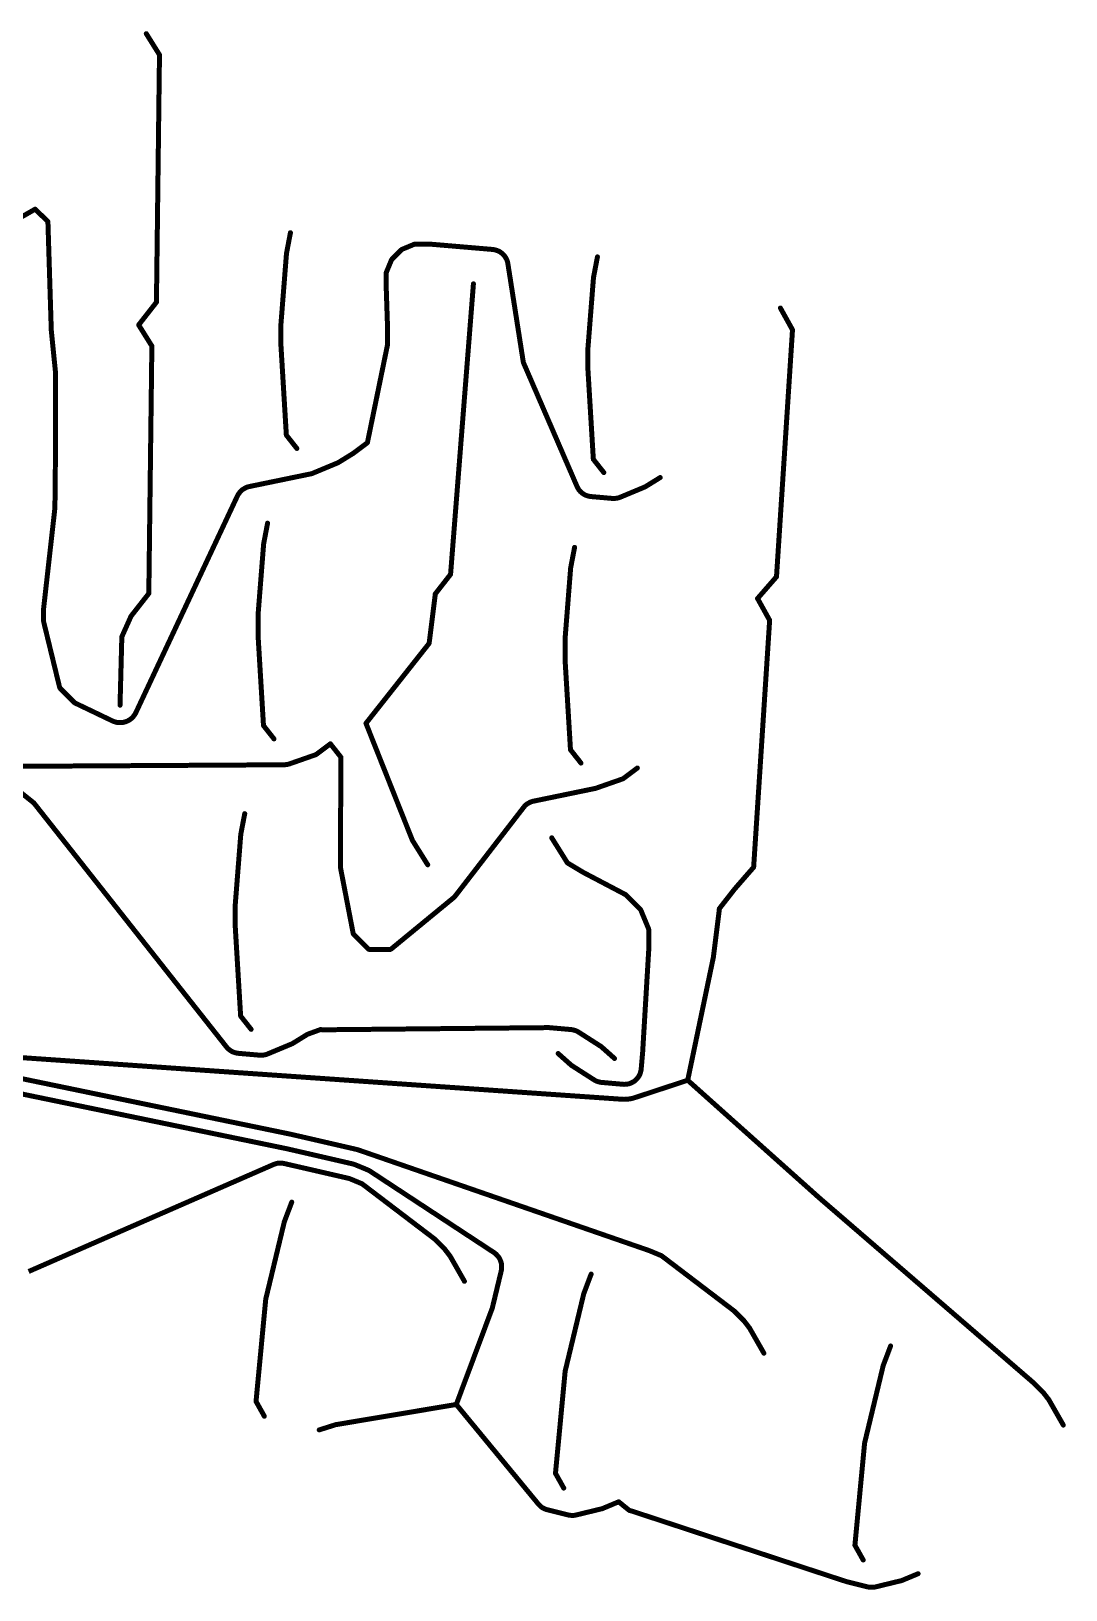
# Model space of a CAD drawing. Extents: x -167 to 103, y -39 to 57.
# Drawn here: x -103.9 to -41.7, y -39 to 54.6 of the extents above; entities that cross this region are included whole.
import ezdxf

# ---------------------------------------------------------------- set-up
doc = ezdxf.new("R2010")
doc.units = 0
doc.layers.get('0').update_dxf_attribs({"linetype": 'CONTINUOUS', "lineweight": 0})
doc.layers.add('B_Cu_____________', color=7, linetype='CONTINUOUS', lineweight=0)

# ---------------------------------------------------------------- blocks, each defined once
blk = doc.blocks.new('UNIT_DISC')
at = {"const_width": 0.5}
blk.add_lwpolyline([(0.25, 0, 1), (-0.25, 0, 1)], format="xyb", close=True, dxfattribs=at)

msp = doc.modelspace()

# ---------------------------------------------------------------- linework, layer by layer
at = {"layer": 'B_Cu_____________', "const_width": 0.3}
for points in [[(-96.9845, 54.425), (-96.1892, 53.1527)], [(-96.1931, 53.0028), (-96.3747, 38.3052)], [(-96.1892, 53.1527), (-96.1931, 53.0028)], [(-104.5729, 43.3648), (-103.6629, 43.8814)], [(-102.9012, 43.1497), (-103.6629, 43.8814)], [(-102.8998, 43.1472), (-102.9012, 43.1497)], [(-102.6919, 36.6096), (-102.894, 43.1255)], [(-88.5608, 41.2323), (-88.3244, 42.4686)], [(-88.8969, 36.9621), (-88.5726, 41.0828)], [(-88.5726, 41.0828), (-88.5608, 41.2323)], [(-81.6613, 41.4417), (-82.2239, 40.8792)], [(-81.5892, 41.4841), (-81.6129, 41.4742)], [(-81.5888, 41.4842), (-81.5892, 41.4841)], [(-80.8774, 41.7788), (-81.5888, 41.4842)], [(-80.7948, 41.7904), (-80.8204, 41.7903)], [(-80.7942, 41.7904), (-80.7948, 41.7904)], [(-80.0242, 41.7904), (-80.7942, 41.7904)], [(-76.1828, 41.4644), (-80.0115, 41.7899)], [(-75.9923, 41.4248), (-76.0436, 41.4392)], [(-75.9919, 41.4247), (-75.9923, 41.4248)], [(-75.9407, 41.4103), (-75.9919, 41.4247)], [(-75.5948, 41.2103), (-75.6782, 41.2763)], [(-82.2565, 40.8304), (-82.561, 40.0953)], [(-75.3803, 40.9433), (-75.4064, 40.9897)], [(-75.38, 40.9429), (-75.3803, 40.9433)], [(-75.354, 40.8966), (-75.38, 40.9429)], [(-74.3355, 34.6996), (-75.2669, 40.6453)], [(-70.1178, 39.7808), (-69.8814, 41.0171)], [(-82.5725, 40.0377), (-82.5725, 39.2677)], [(-82.5725, 39.2677), (-82.5725, 39.2671)], [(-82.5725, 39.2671), (-82.5724, 39.2415)], [(-82.5724, 39.2415), (-82.5723, 39.2371)], [(-82.5723, 39.2371), (-82.4965, 36.9553)], [(-77.3316, 39.3967), (-77.4294, 38.1495)], [(-70.4539, 35.5106), (-70.1296, 39.6313)], [(-70.1296, 39.6313), (-70.1178, 39.7808)], [(-96.376, 38.2942), (-97.4426, 36.931)], [(-77.4412, 38), (-78.5949, 23.3472)], [(-77.4294, 38.1495), (-77.4412, 38)], [(-58.8886, 37.9452), (-58.161, 36.633)], [(-102.437, 34.066), (-102.6912, 36.5993)], [(-97.4426, 36.931), (-96.6473, 35.6587)], [(-88.8974, 35.7625), (-88.8974, 36.9503)], [(-82.4965, 36.9553), (-82.4964, 36.9503)], [(-82.4964, 36.9503), (-82.4964, 35.7369)], [(-58.1728, 36.4835), (-59.1234, 21.8157)], [(-58.161, 36.633), (-58.1728, 36.4835)], [(-96.6512, 35.5088), (-96.8328, 20.8112)], [(-96.6473, 35.6587), (-96.6512, 35.5088)], [(-88.8974, 35.7619), (-88.8974, 35.7625)], [(-88.8973, 35.7362), (-88.8974, 35.7619)], [(-88.897, 35.7277), (-88.8973, 35.7362)], [(-88.5703, 30.3128), (-88.897, 35.7277)], [(-82.4995, 35.7066), (-83.6977, 29.8711)], [(-70.4544, 34.311), (-70.4544, 35.4988)], [(-71.1158, 27.247), (-74.3249, 34.6631)], [(-102.4362, 32.8376), (-102.4362, 34.051)], [(-70.4544, 34.3104), (-70.4544, 34.311)], [(-70.4543, 34.2847), (-70.4544, 34.3104)], [(-70.454, 34.2762), (-70.4543, 34.2847)], [(-70.1273, 28.8613), (-70.454, 34.2762)], [(-102.4526, 26.8536), (-102.4362, 32.8372)], [(-102.4362, 32.8372), (-102.4362, 32.8376)], [(-87.9396, 29.5134), (-88.5703, 30.3128)], [(-83.7075, 29.8503), (-84.5526, 29.217)], [(-83.707, 29.851), (-83.7075, 29.8503)], [(-84.5526, 29.217), (-85.4594, 28.6572)], [(-87.1085, 27.9844), (-90.8202, 27.2185)], [(-85.4642, 28.655), (-86.9714, 28.0267)], [(-85.4616, 28.6561), (-85.4642, 28.655)], [(-85.4594, 28.6572), (-85.4616, 28.6561)], [(-69.4966, 28.0619), (-70.1273, 28.8613)], [(-91.0362, 27.1377), (-91.1289, 27.0856)], [(-71.0378, 27.098), (-71.0849, 27.1838)], [(-67.0212, 27.2035), (-68.5284, 26.5752)], [(-67.0186, 27.2046), (-67.0212, 27.2035)], [(-67.0164, 27.2057), (-67.0186, 27.2046)], [(-66.1096, 27.7655), (-67.0164, 27.2057)], [(-102.4827, 25.9801), (-102.471, 26.3151)], [(-102.471, 26.3152), (-102.4583, 26.6796)], [(-102.471, 26.3151), (-102.471, 26.3152)], [(-102.4583, 26.6797), (-102.4531, 26.8297)], [(-102.4583, 26.6796), (-102.4583, 26.6797)], [(-91.5067, 26.6665), (-97.6103, 13.6464)], [(-91.35, 26.8968), (-91.416, 26.8133)], [(-70.8118, 26.8435), (-70.85, 26.8742)], [(-70.8109, 26.8428), (-70.8118, 26.8435)], [(-70.7727, 26.8122), (-70.8109, 26.8428)], [(-70.4679, 26.664), (-70.5149, 26.6778)], [(-70.4669, 26.6637), (-70.4679, 26.664)], [(-70.42, 26.65), (-70.4669, 26.6637)], [(-69.8642, 26.5868), (-70.2751, 26.6228)], [(-69.8641, 26.5868), (-69.8642, 26.5868)], [(-69.1293, 26.5225), (-69.8641, 26.5868)], [(-69.129, 26.5224), (-69.1293, 26.5225)], [(-68.9796, 26.5094), (-69.129, 26.5224)], [(-68.7831, 26.5166), (-68.8318, 26.5112)], [(-68.7829, 26.5166), (-68.7831, 26.5166)], [(-68.7343, 26.522), (-68.7829, 26.5166)], [(-103.1493, 19.9327), (-102.4922, 25.7724)], [(-102.488, 25.8298), (-102.4827, 25.9798)], [(-102.4827, 25.9798), (-102.4827, 25.9801)], [(-89.9338, 23.7862), (-89.6974, 25.0225)], [(-90.2699, 19.516), (-89.9456, 23.6367)], [(-89.9456, 23.6367), (-89.9338, 23.7862)], [(-78.5949, 23.3472), (-78.6067, 23.1977)], [(-71.4909, 22.3348), (-71.2545, 23.5711)], [(-78.6067, 23.1977), (-78.7046, 21.9506)], [(-71.5027, 22.1853), (-71.4909, 22.3348)], [(-78.7046, 21.9506), (-79.6284, 20.7684)], [(-71.827, 18.0646), (-71.5027, 22.1853)], [(-59.1252, 21.8047), (-60.2617, 20.4992)], [(-59.1246, 21.8076), (-59.1252, 21.8047)], [(-59.1234, 21.8157), (-59.1246, 21.8076)], [(-96.8341, 20.8002), (-97.9007, 19.437)], [(-79.641, 20.612), (-79.9876, 17.8467)], [(-79.6407, 20.6145), (-79.641, 20.612)], [(-79.6402, 20.6189), (-79.6407, 20.6145)], [(-79.6284, 20.7684), (-79.6402, 20.6189)], [(-60.2617, 20.4992), (-59.5341, 19.187)], [(-103.1502, 19.1459), (-103.1502, 19.9159)], [(-103.1502, 19.1453), (-103.1502, 19.1459)], [(-103.1501, 19.1197), (-103.1502, 19.1453)], [(-102.1928, 15.17), (-103.1458, 19.0847)], [(-97.9007, 19.437), (-98.4539, 18.2)], [(-90.2704, 18.3164), (-90.2704, 19.5042)], [(-59.5459, 19.0375), (-60.4964, 4.3696)], [(-59.5341, 19.187), (-59.5459, 19.0375)], [(-98.4578, 18.0501), (-98.5615, 14.0923)], [(-98.4539, 18.2), (-98.4578, 18.0501)], [(-90.2704, 18.3158), (-90.2704, 18.3164)], [(-90.2703, 18.2901), (-90.2704, 18.3158)], [(-90.27, 18.2816), (-90.2703, 18.2901)], [(-89.9433, 12.8667), (-90.27, 18.2816)], [(-80.0188, 17.7721), (-83.787, 13.0018)], [(-71.8275, 16.865), (-71.8275, 18.0528)], [(-71.8275, 16.8644), (-71.8275, 16.865)], [(-71.8274, 16.8387), (-71.8275, 16.8644)], [(-71.8271, 16.8302), (-71.8274, 16.8387)], [(-71.5004, 11.4152), (-71.8271, 16.8302)], [(-101.3037, 14.2499), (-102.153, 15.0992)], [(-99.0151, 13.1448), (-101.2623, 14.2206)], [(-80.9982, 5.978), (-83.787, 13.0018)], [(-89.3126, 12.0673), (-89.9433, 12.8667)], [(-88.3854, 10.5649), (-86.7927, 11.1219)], [(-86.7712, 11.1368), (-86.7707, 11.1375)], [(-86.7707, 11.1375), (-85.9256, 11.7709)], [(-85.9256, 11.7709), (-85.2948, 10.9715)], [(-70.8697, 10.6158), (-71.5004, 11.4152)], [(-105.2068, 10.4171), (-88.7262, 10.512)], [(-88.6478, 10.5166), (-88.5991, 10.522)], [(-88.5991, 10.522), (-88.5989, 10.522)], [(-88.5989, 10.522), (-88.5503, 10.5274)], [(-85.2946, 10.9659), (-85.3186, 5.1462)], [(-85.2948, 10.9715), (-85.2947, 10.9684)], [(-85.2947, 10.9684), (-85.2946, 10.9659)], [(-68.3278, 9.686), (-67.4827, 10.3194)], [(-69.9425, 9.1134), (-68.3498, 9.6704)], [(-68.3283, 9.6853), (-68.3278, 9.686)], [(-103.7472, 8.2272), (-104.5791, 8.8934)], [(-73.7502, 8.321), (-70.0387, 9.0868)], [(-103.7459, 8.2262), (-103.7472, 8.2272)], [(-92.158, -6.4465), (-103.7374, 8.2178)], [(-91.3069, 6.3402), (-91.0705, 7.5765)], [(-78.3537, 2.7208), (-74.3515, 7.9088)], [(-74.3515, 7.9088), (-74.3461, 7.9158)], [(-74.3461, 7.9158), (-74.2801, 7.9993)], [(-74.059, 8.1881), (-73.9663, 8.2402)], [(-91.643, 2.07), (-91.3187, 6.1907)], [(-91.3187, 6.1907), (-91.3069, 6.3402)], [(-80.9967, 5.974), (-80.9982, 5.978)], [(-80.9959, 5.9718), (-80.9967, 5.974)], [(-80.0777, 4.5046), (-80.9959, 5.9718)], [(-71.7092, 4.6578), (-72.6275, 6.125)], [(-85.3186, 5.1462), (-85.3186, 5.1456)], [(-85.3186, 5.1456), (-85.3186, 4.3756)], [(-71.7088, 4.6553), (-71.7092, 4.6578)], [(-70.7474, 4.0571), (-71.6837, 4.6185)], [(-85.3186, 4.3756), (-85.3186, 4.375)], [(-85.3186, 4.375), (-85.3185, 4.3494)], [(-85.3158, 4.3215), (-84.5577, 0.3908)], [(-70.74, 4.053), (-70.7474, 4.0571)], [(-68.2023, 2.7189), (-70.74, 4.053)], [(-60.4982, 4.3586), (-61.6347, 3.0531)], [(-60.4976, 4.3615), (-60.4982, 4.3586)], [(-60.4964, 4.3696), (-60.4976, 4.3615)], [(-78.4254, 2.63), (-78.3924, 2.6717)], [(-78.3924, 2.6717), (-78.3918, 2.6724)], [(-78.3918, 2.6724), (-78.3588, 2.7142)], [(-78.3588, 2.7142), (-78.3537, 2.7208)], [(-67.3079, 1.8341), (-68.1659, 2.6921)], [(-61.6347, 3.0531), (-62.5585, 1.8709)], [(-91.6435, 0.8704), (-91.6435, 2.0582)], [(-82.2638, -0.5462), (-78.5374, 2.5159)], [(-67.2654, 1.7617), (-67.2753, 1.7855)], [(-67.2654, 1.7615), (-67.2654, 1.7617)], [(-66.9024, 0.8851), (-67.2654, 1.7615)], [(-62.5585, 1.8709), (-62.5703, 1.7214)], [(-91.6435, 0.8698), (-91.6435, 0.8704)], [(-91.6434, 0.8441), (-91.6435, 0.8698)], [(-91.6431, 0.8356), (-91.6434, 0.8441)], [(-91.3164, -4.5793), (-91.6431, 0.8356)], [(-66.9023, 0.8851), (-66.9024, 0.8851)], [(-66.8109, 0.6643), (-66.9023, 0.8851)], [(-62.5711, 1.7145), (-62.9177, -1.0508)], [(-62.5708, 1.717), (-62.5711, 1.7145)], [(-62.5703, 1.7214), (-62.5708, 1.717)], [(-84.5163, 0.3129), (-83.667, -0.5364)], [(-66.7995, -0.6067), (-66.7995, 0.6067)], [(-83.5606, -0.5805), (-82.385, -0.5805)], [(-82.385, -0.5805), (-82.3844, -0.5805)], [(-82.3844, -0.5805), (-82.3587, -0.5804)], [(-67.1654, -6.7516), (-66.7998, -0.6157)], [(-66.7998, -0.6157), (-66.7995, -0.6067)], [(-62.9197, -1.0628), (-64.4585, -8.4355)], [(-90.6857, -5.3787), (-91.3164, -4.5793)], [(-87.2987, -5.6751), (-88.2055, -6.2349)], [(-86.52, -5.3919), (-87.2987, -5.6751)], [(-86.3706, -5.405), (-86.52, -5.3919)], [(-86.3662, -5.4053), (-86.3706, -5.405)], [(-72.832, -5.2749), (-86.3562, -5.4055)], [(-72.6103, -5.2907), (-72.7598, -5.2777)], [(-72.6099, -5.2908), (-72.6103, -5.2907)], [(-71.6137, -5.378), (-72.6099, -5.2908)], [(-71.6135, -5.378), (-71.6137, -5.378)], [(-71.4641, -5.3911), (-71.6135, -5.378)], [(-71.2727, -5.4319), (-71.3197, -5.4182)], [(-71.2709, -5.4324), (-71.2727, -5.4319)], [(-71.224, -5.4462), (-71.2709, -5.4324)], [(-69.6558, -6.4147), (-71.0311, -5.5342)], [(-68.3877, -9.5785), (-120.1904, -5.9888)], [(-91.9623, -6.6281), (-92.0387, -6.5668)], [(-88.2103, -6.2371), (-89.7175, -6.8654)], [(-88.2077, -6.236), (-88.2103, -6.2371)], [(-88.2055, -6.2349), (-88.2077, -6.236)], [(-69.6522, -6.4173), (-69.6558, -6.4147)], [(-69.6515, -6.4178), (-69.6522, -6.4173)], [(-68.8557, -7.1266), (-69.6515, -6.4178)], [(-91.6096, -6.7904), (-91.7035, -6.7629)], [(-90.169, -6.9311), (-91.4641, -6.8178)], [(-89.9722, -6.924), (-90.0209, -6.9294)], [(-89.972, -6.924), (-89.9722, -6.924)], [(-89.9234, -6.9186), (-89.972, -6.924)], [(-72.2427, -6.8302), (-71.4468, -7.5389)], [(-71.4468, -7.5389), (-71.4447, -7.5404)], [(-71.4447, -7.5404), (-71.4425, -7.5419)], [(-71.4425, -7.5419), (-70.0674, -8.4226)], [(-67.2541, -7.7687), (-67.241, -7.6192)], [(-67.241, -7.6191), (-67.18, -6.9219)], [(-67.241, -7.6192), (-67.241, -7.6191)], [(-67.18, -6.9219), (-67.1799, -6.9215)], [(-67.1799, -6.9215), (-67.1669, -6.772)], [(-88.3546, -11.6687), (-105.8446, -8.0541)], [(-69.8735, -8.5108), (-69.7796, -8.5383)], [(-69.6341, -8.5657), (-68.339, -8.679)], [(-67.8151, -8.5785), (-67.7293, -8.5314)], [(-64.4585, -8.4355), (-67.6603, -9.4889)], [(-67.5055, -8.3436), (-67.4748, -8.3054)], [(-67.4748, -8.3054), (-67.4747, -8.3053)], [(-67.4747, -8.3053), (-67.4441, -8.2672)], [(-67.3091, -8.0086), (-67.2953, -7.9616)], [(-67.2953, -7.9616), (-67.2949, -7.9602)], [(-67.2949, -7.9602), (-67.2812, -7.9132)], [(-56.5499, -15.5042), (-64.4585, -8.4355)], [(-106.0268, -8.9359), (-88.5369, -12.5506)], [(-68.1909, -8.6773), (-68.1422, -8.6719)], [(-68.1422, -8.6719), (-68.142, -8.6719)], [(-68.142, -8.6719), (-68.0934, -8.6665)], [(-68.0429, -9.5669), (-68.0916, -9.5723)], [(-68.0426, -9.5669), (-68.0429, -9.5669)], [(-67.994, -9.5615), (-68.0426, -9.5669)], [(-84.3965, -12.5801), (-88.298, -11.6811)], [(-88.5003, -12.5586), (-84.5987, -13.4576)], [(-66.7967, -18.6583), (-84.1966, -12.6376)], [(-89.3775, -13.5123), (-104.0536, -19.9222)], [(-89.2881, -13.4779), (-89.338, -13.4964)], [(-89.2873, -13.4776), (-89.2881, -13.4779)], [(-89.2375, -13.4592), (-89.2873, -13.4776)], [(-88.8414, -13.4175), (-88.9478, -13.4133)], [(-84.8009, -14.3351), (-88.7025, -13.4361)], [(-84.4331, -13.5106), (-84.4094, -13.5204)], [(-84.4094, -13.5204), (-84.409, -13.5205)], [(-84.409, -13.5205), (-84.0025, -13.6888)], [(-84.0025, -13.6888), (-84.0023, -13.6889)], [(-84.0023, -13.6889), (-83.6974, -13.8152)], [(-83.5225, -13.9078), (-76.0828, -18.7952)], [(-84.7535, -14.3525), (-84.7772, -14.3427)], [(-84.7534, -14.3525), (-84.7535, -14.3525)], [(-84.3469, -14.5208), (-84.7534, -14.3525)], [(-84.3469, -14.5209), (-84.3469, -14.5208)], [(-84.042, -14.6472), (-84.3469, -14.5209)], [(-79.6602, -17.9729), (-84.0085, -14.6664)], [(-88.692, -16.9377), (-88.2468, -15.7581)], [(-56.544, -15.5093), (-56.5499, -15.5042)], [(-43.6753, -26.6163), (-56.544, -15.5093)], [(-88.727, -17.0836), (-88.692, -16.9377)], [(-89.8061, -21.577), (-88.727, -17.0836)], [(-79.0823, -18.5489), (-79.6449, -17.9863)], [(-78.7423, -18.9864), (-79.0697, -18.5632)], [(-66.7884, -18.6614), (-66.7967, -18.6583)], [(-66.7647, -18.6712), (-66.7884, -18.6614)], [(-66.7646, -18.6713), (-66.7647, -18.6712)], [(-66.0532, -18.9659), (-66.7646, -18.6713)], [(-78.7402, -18.989), (-78.7423, -18.9864)], [(-78.7393, -18.99), (-78.7402, -18.989)], [(-77.8699, -20.5119), (-78.7393, -18.99)], [(-75.9435, -18.9134), (-75.9074, -18.9525)], [(-75.9074, -18.9525), (-75.9067, -18.9533)], [(-75.9067, -18.9533), (-75.8707, -18.9924)], [(-75.7191, -19.2398), (-75.6821, -19.3396)], [(-75.638, -19.6846), (-75.6402, -19.7378)], [(-75.6359, -19.6302), (-75.638, -19.6833)], [(-75.638, -19.6833), (-75.638, -19.6846)], [(-61.6714, -22.2916), (-66.0197, -18.9851)], [(-75.7898, -20.4217), (-76.1871, -22.0763)], [(-75.6603, -19.8819), (-75.7898, -20.4216)], [(-75.7898, -20.4216), (-75.7898, -20.4217)], [(-70.7032, -21.2564), (-70.258, -20.0768)], [(-90.3913, -27.7259), (-89.8096, -21.5979)], [(-71.8173, -25.8957), (-70.7382, -21.4023)], [(-70.7382, -21.4023), (-70.7032, -21.2564)], [(-76.2139, -22.1639), (-78.3619, -27.9102)], [(-61.0935, -22.8676), (-61.6561, -22.305)], [(-60.7535, -23.3051), (-61.0809, -22.8819)], [(-60.7514, -23.3077), (-60.7535, -23.3051)], [(-60.7505, -23.3087), (-60.7514, -23.3077)], [(-59.8811, -24.8306), (-60.7505, -23.3087)], [(-52.7143, -25.5752), (-52.2691, -24.3956)], [(-72.4025, -32.0446), (-71.8208, -25.9166)], [(-53.8284, -30.2145), (-52.7493, -25.7211)], [(-52.7493, -25.7211), (-52.7143, -25.5752)], [(-43.1046, -27.1864), (-43.6672, -26.6238)], [(-42.7646, -27.6239), (-43.092, -27.2007)], [(-89.8934, -28.6141), (-90.3913, -27.7259)], [(-85.5865, -29.1199), (-78.3619, -27.9102)], [(-73.4504, -33.8673), (-78.3619, -27.9102)], [(-42.7625, -27.6265), (-42.7646, -27.6239)], [(-42.7616, -27.6275), (-42.7625, -27.6265)], [(-41.8922, -29.1494), (-42.7616, -27.6275)], [(-86.5944, -29.4367), (-85.5969, -29.1206)], [(-85.5969, -29.1206), (-85.5946, -29.1206)], [(-85.5946, -29.1206), (-85.5865, -29.1199)], [(-54.4136, -36.3634), (-53.8319, -30.2354)], [(-71.9046, -32.9328), (-72.4025, -32.0446)], [(-68.6056, -33.7554), (-69.5888, -34.1664)], [(-67.9615, -34.2766), (-68.6056, -33.7554)], [(-73.3612, -33.9668), (-73.427, -33.8943)], [(-73.0375, -34.1828), (-73.126, -34.141)], [(-71.6372, -34.5469), (-72.8986, -34.2324)], [(-71.3931, -34.573), (-71.4909, -34.5684)], [(-69.5939, -34.1679), (-71.181, -34.5527)], [(-69.5894, -34.1666), (-69.5939, -34.1679)], [(-69.5888, -34.1664), (-69.5894, -34.1666)], [(-67.816, -34.3129), (-67.9615, -34.2766)], [(-67.812, -34.314), (-67.816, -34.3129)], [(-67.8055, -34.316), (-67.812, -34.314)], [(-54.9624, -38.536), (-67.8055, -34.316)], [(-53.9157, -37.2516), (-54.4136, -36.3634)], [(-51.605, -38.4867), (-53.1921, -38.8715)], [(-51.6005, -38.4854), (-51.605, -38.4867)], [(-51.5999, -38.4852), (-51.6005, -38.4854)], [(-50.6167, -38.0742), (-51.5999, -38.4852)], [(-53.6483, -38.8657), (-54.9097, -38.5512)], [(-53.4042, -38.8918), (-53.502, -38.8872)]]:
    msp.add_lwpolyline(points, dxfattribs=at)
for points in [[(-102.894, 43.1255, 0.116305), (-102.8998, 43.1472)], [(-81.6129, 41.4742, 0.09777), (-81.6613, 41.4417)], [(-80.8204, 41.7903, 0.097523), (-80.8774, 41.7788)], [(-80.0115, 41.7899, 0.021119), (-80.0242, 41.7904)], [(-76.0436, 41.4392, 0.047227), (-76.1828, 41.4644)], [(-75.6782, 41.2763, 0.099141), (-75.9407, 41.4103)], [(-75.4064, 40.9897, 0.09756), (-75.5948, 41.2103)], [(-82.2239, 40.8792, 0.098454), (-82.2565, 40.8304)], [(-75.2669, 40.6453, 0.089298), (-75.354, 40.8966)], [(-82.561, 40.0953, 0.098529), (-82.5725, 40.0377)], [(-96.376, 38.2942, 0.052093), (-96.3747, 38.3052)], [(-102.6919, 36.6096, 0.017158), (-102.6912, 36.5993)], [(-88.8969, 36.9621, 0.019629), (-88.8974, 36.9503)], [(-82.4995, 35.7066, 0.050728), (-82.4964, 35.7369)], [(-70.4539, 35.5106, 0.019629), (-70.4544, 35.4988)], [(-74.3355, 34.6996, 0.063389), (-74.3249, 34.6631)], [(-102.4362, 34.051, 0.024972), (-102.437, 34.066)], [(-83.707, 29.851, 0.114505), (-83.6977, 29.8711)], [(-87.1085, 27.9844, 0.047904), (-86.9714, 28.0267)], [(-91.1289, 27.0856, 0.097777), (-91.35, 26.8968)], [(-90.8202, 27.2185, 0.077283), (-91.0362, 27.1377)], [(-71.1158, 27.247, 0.023447), (-71.0849, 27.1838)], [(-71.0378, 27.098, 0.098259), (-70.85, 26.8742)], [(-102.4531, 26.8297, 0.007964), (-102.4526, 26.8536)], [(-91.416, 26.8133, 0.057672), (-91.5067, 26.6665)], [(-70.7727, 26.8122, 0.097775), (-70.5149, 26.6778)], [(-70.42, 26.65, 0.049231), (-70.2751, 26.6228)], [(-68.9796, 26.5094, 0.049357), (-68.8318, 26.5112)], [(-68.7343, 26.522, 0.0712), (-68.5284, 26.5752)], [(-102.4922, 25.7724, 0.019179), (-102.488, 25.8298)], [(-96.8341, 20.8002, 0.052093), (-96.8328, 20.8112)], [(-103.1493, 19.9327, 0.027965), (-103.1502, 19.9159)], [(-90.2699, 19.516, 0.019629), (-90.2704, 19.5042)], [(-103.1501, 19.1197, 0.058784), (-103.1458, 19.0847)], [(-80.0188, 17.7721, 0.136849), (-79.9876, 17.8467)], [(-71.827, 18.0646, 0.019629), (-71.8275, 18.0528)], [(-102.1928, 15.17, 0.137493), (-102.153, 15.0992)], [(-101.3037, 14.2499, 0.084876), (-101.2623, 14.2206)], [(-99.0151, 13.1448, 0.416597), (-97.6103, 13.6464)], [(-86.7927, 11.1219, 0.13576), (-86.7712, 11.1368)], [(-88.7262, 10.512, 0.026179), (-88.6478, 10.5166)], [(-88.5503, 10.5274, 0.056513), (-88.3854, 10.5649)], [(-68.3498, 9.6704, 0.13576), (-68.3283, 9.6853)], [(-73.7502, 8.321, 0.077316), (-73.9663, 8.2402)], [(-70.0387, 9.0868, 0.033285), (-69.9425, 9.1134)], [(-103.7374, 8.2178, 0.061313), (-103.7459, 8.2262)], [(-74.059, 8.1881, 0.097777), (-74.2801, 7.9993)], [(-71.7088, 4.6553, 0.219907), (-71.6837, 4.6185)], [(-85.3185, 4.3494, 0.04666), (-85.3158, 4.3215)], [(-68.1659, 2.6921, 0.075528), (-68.2023, 2.7189)], [(-91.643, 2.07, 0.019629), (-91.6435, 2.0582)], [(-78.5374, 2.5159, 0.053413), (-78.4254, 2.63)], [(-67.2753, 1.7855, 0.098144), (-67.3079, 1.8341)], [(-84.5577, 0.3908, 0.149833), (-84.5163, 0.3129)], [(-66.7995, 0.6067, 0.098465), (-66.8109, 0.6643)], [(-83.667, -0.5364, 0.198912), (-83.5606, -0.5805)], [(-82.3587, -0.5804, 0.172563), (-82.2638, -0.5462)], [(-62.9197, -1.0628, 0.020221), (-62.9177, -1.0508)], [(-86.3662, -5.4053, 0.016672), (-86.3562, -5.4055)], [(-72.7598, -5.2777, 0.024082), (-72.832, -5.2749)], [(-71.3197, -5.4182, 0.04906), (-71.4641, -5.3911)], [(-71.0311, -5.5342, 0.070985), (-71.224, -5.4462)], [(-92.158, -6.4465, 0.056617), (-92.0387, -6.5668)], [(-91.9623, -6.6281, 0.09814), (-91.7035, -6.7629)], [(-91.6096, -6.7904, 0.049443), (-91.4641, -6.8178)], [(-90.169, -6.9311, 0.04946), (-90.0209, -6.9294)], [(-89.9234, -6.9186, 0.0712), (-89.7175, -6.8654)], [(-67.1669, -6.772, 0.006814), (-67.1654, -6.7516)], [(-70.0674, -8.4226, 0.071321), (-69.8735, -8.5108)], [(-69.7796, -8.5383, 0.049443), (-69.6341, -8.5657)], [(-67.7293, -8.5314, 0.098259), (-67.5055, -8.3436)], [(-67.4441, -8.2672, 0.098111), (-67.3091, -8.0086)], [(-67.2812, -7.9132, 0.049094), (-67.2541, -7.7687)], [(-68.339, -8.679, 0.04946), (-68.1909, -8.6773)], [(-68.0934, -8.6665, 0.098164), (-67.8151, -8.5785)], [(-67.994, -9.5615, 0.051851), (-67.6603, -9.4889)], [(-68.3877, -9.5785, 0.044937), (-68.0916, -9.5723)], [(-88.298, -11.6811, 0.005677), (-88.3546, -11.6687)], [(-88.5003, -12.5586, 0.005673), (-88.5369, -12.5506)], [(-84.1966, -12.6376, 0.026666), (-84.3965, -12.5801)], [(-89.338, -13.4964, 0.014186), (-89.3775, -13.5123)], [(-88.9478, -13.4133, 0.098657), (-89.2375, -13.4592)], [(-88.7025, -13.4361, 0.046786), (-88.8414, -13.4175)], [(-84.4331, -13.5106, 0.04143), (-84.5987, -13.4576)], [(-83.5225, -13.9078, 0.047179), (-83.6974, -13.8152)], [(-84.7772, -14.3427, 0.041406), (-84.8009, -14.3351)], [(-84.0085, -14.6664, 0.064413), (-84.042, -14.6472)], [(-79.6449, -17.9863, 0.033826), (-79.6602, -17.9729)], [(-79.0697, -18.5632, 0.031697), (-79.0823, -18.5489)], [(-75.9435, -18.9134, 0.061082), (-76.0828, -18.7952)], [(-75.7191, -19.2398, 0.097576), (-75.8707, -18.9924)], [(-75.6359, -19.6302, 0.098978), (-75.6821, -19.3396)], [(-75.6603, -19.8819, 0.048579), (-75.6402, -19.7378)], [(-66.0197, -18.9851, 0.064413), (-66.0532, -18.9659)], [(-89.8061, -21.577, 0.035254), (-89.8096, -21.5979)], [(-76.2139, -22.1639, 0.030543), (-76.1871, -22.0763)], [(-61.6561, -22.305, 0.033826), (-61.6714, -22.2916)], [(-61.0809, -22.8819, 0.031697), (-61.0935, -22.8676)], [(-71.8173, -25.8957, 0.035254), (-71.8208, -25.9166)], [(-43.6672, -26.6238, 0.018348), (-43.6753, -26.6163)], [(-43.092, -27.2007, 0.031697), (-43.1046, -27.1864)], [(-53.8284, -30.2145, 0.035254), (-53.8319, -30.2354)], [(-73.4504, -33.8673, 0.011903), (-73.427, -33.8943)], [(-73.3612, -33.9668, 0.098444), (-73.126, -34.141)], [(-73.0375, -34.1828, 0.04925), (-72.8986, -34.2324)], [(-71.6372, -34.5469, 0.049377), (-71.4909, -34.5684)], [(-71.3931, -34.573, 0.071334), (-71.181, -34.5527)], [(-54.9624, -38.536, 0.018277), (-54.9097, -38.5512)], [(-53.6483, -38.8657, 0.049377), (-53.502, -38.8872)], [(-53.4042, -38.8918, 0.071334), (-53.1921, -38.8715)]]:
    msp.add_lwpolyline(points, format="xyb", dxfattribs=at)

# ---------------------------------------------------------------- block references
at = {"layer": 'B_Cu_____________', "xscale": 0.3, "yscale": 0.3}
for p in [(-96.9845, 54.425), (-96.1931, 53.0028), (-96.1931, 53.0028), (-96.1892, 53.1527), (-96.1892, 53.1527), (-103.6629, 43.8814), (-103.6629, 43.8814), (-102.9012, 43.1497), (-102.9012, 43.1497), (-102.8998, 43.1472), (-102.8998, 43.1472), (-102.894, 43.1255), (-102.894, 43.1255), (-88.3244, 42.4686), (-88.5726, 41.0828), (-88.5726, 41.0828), (-88.5608, 41.2323), (-88.5608, 41.2323), (-81.6613, 41.4417), (-81.6613, 41.4417), (-81.6129, 41.4742), (-81.6129, 41.4742), (-81.5892, 41.4841), (-81.5892, 41.4841), (-81.5888, 41.4842), (-81.5888, 41.4842), (-80.8774, 41.7788), (-80.8774, 41.7788), (-80.8204, 41.7903), (-80.8204, 41.7903), (-80.7948, 41.7904), (-80.7948, 41.7904), (-80.7942, 41.7904), (-80.7942, 41.7904), (-80.0242, 41.7904), (-80.0242, 41.7904), (-80.0115, 41.7899), (-80.0115, 41.7899), (-76.1828, 41.4644), (-76.1828, 41.4644), (-76.0436, 41.4392), (-76.0436, 41.4392), (-75.9923, 41.4248), (-75.9923, 41.4248), (-75.9919, 41.4247), (-75.9919, 41.4247), (-75.9407, 41.4103), (-75.9407, 41.4103), (-75.6782, 41.2763), (-75.6782, 41.2763), (-75.5948, 41.2103), (-75.5948, 41.2103), (-82.2565, 40.8304), (-82.2565, 40.8304), (-82.2239, 40.8792), (-82.2239, 40.8792), (-75.4064, 40.9897), (-75.4064, 40.9897), (-75.3803, 40.9433), (-75.3803, 40.9433), (-75.38, 40.9429), (-75.38, 40.9429), (-75.354, 40.8966), (-75.354, 40.8966), (-75.2669, 40.6453), (-75.2669, 40.6453), (-69.8814, 41.0171), (-82.5725, 40.0377), (-82.5725, 40.0377), (-82.5725, 39.2677), (-82.5725, 39.2677), (-82.5725, 39.2671), (-82.5725, 39.2671), (-82.5724, 39.2415), (-82.5724, 39.2415), (-82.5723, 39.2371), (-82.5723, 39.2371), (-82.561, 40.0953), (-82.561, 40.0953), (-77.3316, 39.3967), (-70.1296, 39.6313), (-70.1296, 39.6313), (-70.1178, 39.7808), (-70.1178, 39.7808), (-96.376, 38.2942), (-96.376, 38.2942), (-96.3747, 38.3052), (-96.3747, 38.3052), (-77.4412, 38), (-77.4412, 38), (-77.4294, 38.1495), (-77.4294, 38.1495), (-58.8886, 37.9452), (-102.6919, 36.6096), (-102.6919, 36.6096), (-102.6912, 36.5993), (-102.6912, 36.5993), (-97.4426, 36.931), (-97.4426, 36.931), (-88.8974, 36.9503), (-88.8974, 36.9503), (-88.8969, 36.9621), (-88.8969, 36.9621), (-82.4965, 36.9553), (-82.4965, 36.9553), (-82.4964, 36.9503), (-82.4964, 36.9503), (-58.1728, 36.4835), (-58.1728, 36.4835), (-58.161, 36.633), (-58.161, 36.633), (-96.6512, 35.5088), (-96.6512, 35.5088), (-96.6473, 35.6587), (-96.6473, 35.6587), (-88.8974, 35.7625), (-88.8974, 35.7625), (-88.8974, 35.7619), (-88.8974, 35.7619), (-88.8973, 35.7362), (-88.8973, 35.7362), (-88.897, 35.7277), (-88.897, 35.7277), (-82.4995, 35.7066), (-82.4995, 35.7066), (-82.4964, 35.7369), (-82.4964, 35.7369), (-70.4544, 35.4988), (-70.4544, 35.4988), (-70.4539, 35.5106), (-70.4539, 35.5106), (-74.3355, 34.6996), (-74.3355, 34.6996), (-74.3249, 34.6631), (-74.3249, 34.6631), (-102.437, 34.066), (-102.437, 34.066), (-102.4362, 34.051), (-102.4362, 34.051), (-70.4544, 34.311), (-70.4544, 34.311), (-70.4544, 34.3104), (-70.4544, 34.3104), (-70.4543, 34.2847), (-70.4543, 34.2847), (-70.454, 34.2762), (-70.454, 34.2762), (-102.4362, 32.8376), (-102.4362, 32.8376), (-102.4362, 32.8372), (-102.4362, 32.8372), (-88.5703, 30.3128), (-88.5703, 30.3128), (-83.7075, 29.8503), (-83.7075, 29.8503), (-83.707, 29.851), (-83.707, 29.851), (-83.6977, 29.8711), (-83.6977, 29.8711), (-87.9396, 29.5134), (-84.5526, 29.217), (-84.5526, 29.217), (-87.1085, 27.9844), (-87.1085, 27.9844), (-86.9714, 28.0267), (-86.9714, 28.0267), (-85.4642, 28.655), (-85.4642, 28.655), (-85.4616, 28.6561), (-85.4616, 28.6561), (-85.4594, 28.6572), (-85.4594, 28.6572), (-70.1273, 28.8613), (-70.1273, 28.8613), (-69.4966, 28.0619), (-91.1289, 27.0856), (-91.1289, 27.0856), (-91.0362, 27.1377), (-91.0362, 27.1377), (-90.8202, 27.2185), (-90.8202, 27.2185), (-71.1158, 27.247), (-71.1158, 27.247), (-71.0849, 27.1838), (-71.0849, 27.1838), (-71.0378, 27.098), (-71.0378, 27.098), (-67.0212, 27.2035), (-67.0212, 27.2035), (-67.0186, 27.2046), (-67.0186, 27.2046), (-67.0164, 27.2057), (-67.0164, 27.2057), (-66.1096, 27.7655), (-102.471, 26.3152), (-102.471, 26.3152), (-102.471, 26.3151), (-102.471, 26.3151), (-102.4583, 26.6797), (-102.4583, 26.6797), (-102.4583, 26.6796), (-102.4583, 26.6796), (-102.4531, 26.8297), (-102.4531, 26.8297), (-102.4526, 26.8536), (-102.4526, 26.8536), (-91.5067, 26.6665), (-91.5067, 26.6665), (-91.416, 26.8133), (-91.416, 26.8133), (-91.35, 26.8968), (-91.35, 26.8968), (-70.85, 26.8742), (-70.85, 26.8742), (-70.8118, 26.8435), (-70.8118, 26.8435), (-70.8109, 26.8428), (-70.8109, 26.8428), (-70.7727, 26.8122), (-70.7727, 26.8122), (-70.5149, 26.6778), (-70.5149, 26.6778), (-70.4679, 26.664), (-70.4679, 26.664), (-70.4669, 26.6637), (-70.4669, 26.6637), (-70.42, 26.65), (-70.42, 26.65), (-70.2751, 26.6228), (-70.2751, 26.6228), (-69.8642, 26.5868), (-69.8642, 26.5868), (-69.8641, 26.5868), (-69.8641, 26.5868), (-69.1293, 26.5225), (-69.1293, 26.5225), (-69.129, 26.5224), (-69.129, 26.5224), (-68.9796, 26.5094), (-68.9796, 26.5094), (-68.8318, 26.5112), (-68.8318, 26.5112), (-68.7831, 26.5166), (-68.7831, 26.5166), (-68.7829, 26.5166), (-68.7829, 26.5166), (-68.7343, 26.522), (-68.7343, 26.522), (-68.5284, 26.5752), (-68.5284, 26.5752), (-102.4922, 25.7724), (-102.4922, 25.7724), (-102.488, 25.8298), (-102.488, 25.8298), (-102.4827, 25.9801), (-102.4827, 25.9801), (-102.4827, 25.9798), (-102.4827, 25.9798), (-89.6974, 25.0225), (-89.9456, 23.6367), (-89.9456, 23.6367), (-89.9338, 23.7862), (-89.9338, 23.7862), (-78.5949, 23.3472), (-78.5949, 23.3472), (-71.2545, 23.5711), (-78.6067, 23.1977), (-78.6067, 23.1977), (-71.4909, 22.3348), (-71.4909, 22.3348), (-78.7046, 21.9506), (-78.7046, 21.9506), (-71.5027, 22.1853), (-71.5027, 22.1853), (-59.1252, 21.8047), (-59.1252, 21.8047), (-59.1246, 21.8076), (-59.1246, 21.8076), (-59.1234, 21.8157), (-59.1234, 21.8157), (-96.8341, 20.8002), (-96.8341, 20.8002), (-96.8328, 20.8112), (-96.8328, 20.8112), (-79.641, 20.612), (-79.641, 20.612), (-79.6407, 20.6145), (-79.6407, 20.6145), (-79.6402, 20.6189), (-79.6402, 20.6189), (-79.6284, 20.7684), (-79.6284, 20.7684), (-60.2617, 20.4992), (-60.2617, 20.4992), (-103.1502, 19.9159), (-103.1502, 19.9159), (-103.1493, 19.9327), (-103.1493, 19.9327), (-90.2699, 19.516), (-90.2699, 19.516), (-103.1502, 19.1459), (-103.1502, 19.1459), (-103.1502, 19.1453), (-103.1502, 19.1453), (-103.1501, 19.1197), (-103.1501, 19.1197), (-103.1458, 19.0847), (-103.1458, 19.0847), (-97.9007, 19.437), (-97.9007, 19.437), (-90.2704, 19.5042), (-90.2704, 19.5042), (-59.5459, 19.0375), (-59.5459, 19.0375), (-59.5341, 19.187), (-59.5341, 19.187), (-98.4578, 18.0501), (-98.4578, 18.0501), (-98.4539, 18.2), (-98.4539, 18.2), (-90.2704, 18.3164), (-90.2704, 18.3164), (-90.2704, 18.3158), (-90.2704, 18.3158), (-90.2703, 18.2901), (-90.2703, 18.2901), (-90.27, 18.2816), (-90.27, 18.2816), (-80.0188, 17.7721), (-80.0188, 17.7721), (-79.9876, 17.8467), (-79.9876, 17.8467), (-71.8275, 18.0528), (-71.8275, 18.0528), (-71.827, 18.0646), (-71.827, 18.0646), (-71.8275, 16.865), (-71.8275, 16.865), (-71.8275, 16.8644), (-71.8275, 16.8644), (-71.8274, 16.8387), (-71.8274, 16.8387), (-71.8271, 16.8302), (-71.8271, 16.8302), (-102.1928, 15.17), (-102.1928, 15.17), (-102.153, 15.0992), (-102.153, 15.0992), (-101.3037, 14.2499), (-101.3037, 14.2499), (-101.2623, 14.2206), (-101.2623, 14.2206), (-98.5615, 14.0923), (-99.0151, 13.1448), (-99.0151, 13.1448), (-97.6103, 13.6464), (-97.6103, 13.6464), (-83.787, 13.0018), (-83.787, 13.0018), (-89.9433, 12.8667), (-89.9433, 12.8667), (-89.3126, 12.0673), (-86.7927, 11.1219), (-86.7927, 11.1219), (-86.7712, 11.1368), (-86.7712, 11.1368), (-86.7707, 11.1375), (-86.7707, 11.1375), (-85.9256, 11.7709), (-85.9256, 11.7709), (-71.5004, 11.4152), (-71.5004, 11.4152), (-88.7262, 10.512), (-88.7262, 10.512), (-88.6478, 10.5166), (-88.6478, 10.5166), (-88.5991, 10.522), (-88.5991, 10.522), (-88.5989, 10.522), (-88.5989, 10.522), (-88.5503, 10.5274), (-88.5503, 10.5274), (-88.3854, 10.5649), (-88.3854, 10.5649), (-85.2948, 10.9715), (-85.2948, 10.9715), (-85.2947, 10.9684), (-85.2947, 10.9684), (-85.2946, 10.9659), (-85.2946, 10.9659), (-70.8697, 10.6158), (-67.4827, 10.3194), (-68.3498, 9.6704), (-68.3498, 9.6704), (-68.3283, 9.6853), (-68.3283, 9.6853), (-68.3278, 9.686), (-68.3278, 9.686), (-73.7502, 8.321), (-73.7502, 8.321), (-70.0387, 9.0868), (-70.0387, 9.0868), (-69.9425, 9.1134), (-69.9425, 9.1134), (-103.7472, 8.2272), (-103.7472, 8.2272), (-103.7459, 8.2262), (-103.7459, 8.2262), (-103.7374, 8.2178), (-103.7374, 8.2178), (-91.0705, 7.5765), (-74.3515, 7.9088), (-74.3515, 7.9088), (-74.3461, 7.9158), (-74.3461, 7.9158), (-74.2801, 7.9993), (-74.2801, 7.9993), (-74.059, 8.1881), (-74.059, 8.1881), (-73.9663, 8.2402), (-73.9663, 8.2402), (-91.3187, 6.1907), (-91.3187, 6.1907), (-91.3069, 6.3402), (-91.3069, 6.3402), (-80.9982, 5.978), (-80.9982, 5.978), (-80.9967, 5.974), (-80.9967, 5.974), (-80.9959, 5.9718), (-80.9959, 5.9718), (-72.6275, 6.125), (-85.3186, 5.1462), (-85.3186, 5.1462), (-85.3186, 5.1456), (-85.3186, 5.1456), (-71.7092, 4.6578), (-71.7092, 4.6578), (-71.7088, 4.6553), (-71.7088, 4.6553), (-71.6837, 4.6185), (-71.6837, 4.6185), (-85.3186, 4.3756), (-85.3186, 4.3756), (-85.3186, 4.375), (-85.3186, 4.375), (-85.3185, 4.3494), (-85.3185, 4.3494), (-85.3158, 4.3215), (-85.3158, 4.3215), (-80.0777, 4.5046), (-70.7474, 4.0571), (-70.7474, 4.0571), (-70.74, 4.053), (-70.74, 4.053), (-60.4982, 4.3586), (-60.4982, 4.3586), (-60.4976, 4.3615), (-60.4976, 4.3615), (-60.4964, 4.3696), (-60.4964, 4.3696), (-78.3924, 2.6717), (-78.3924, 2.6717), (-78.3918, 2.6724), (-78.3918, 2.6724), (-78.3588, 2.7142), (-78.3588, 2.7142), (-78.3537, 2.7208), (-78.3537, 2.7208), (-68.2023, 2.7189), (-68.2023, 2.7189), (-68.1659, 2.6921), (-68.1659, 2.6921), (-61.6347, 3.0531), (-61.6347, 3.0531), (-91.6435, 2.0582), (-91.6435, 2.0582), (-91.643, 2.07), (-91.643, 2.07), (-78.5374, 2.5159), (-78.5374, 2.5159), (-78.4254, 2.63), (-78.4254, 2.63), (-67.3079, 1.8341), (-67.3079, 1.8341), (-67.2753, 1.7855), (-67.2753, 1.7855), (-67.2654, 1.7617), (-67.2654, 1.7617), (-67.2654, 1.7615), (-67.2654, 1.7615), (-62.5585, 1.8709), (-62.5585, 1.8709), (-91.6435, 0.8704), (-91.6435, 0.8704), (-91.6435, 0.8698), (-91.6435, 0.8698), (-91.6434, 0.8441), (-91.6434, 0.8441), (-91.6431, 0.8356), (-91.6431, 0.8356), (-66.9024, 0.8851), (-66.9024, 0.8851), (-66.9023, 0.8851), (-66.9023, 0.8851), (-62.5711, 1.7145), (-62.5711, 1.7145), (-62.5708, 1.717), (-62.5708, 1.717), (-62.5703, 1.7214), (-62.5703, 1.7214), (-84.5577, 0.3908), (-84.5577, 0.3908), (-84.5163, 0.3129), (-84.5163, 0.3129), (-66.8109, 0.6643), (-66.8109, 0.6643), (-66.7995, 0.6067), (-66.7995, 0.6067), (-83.667, -0.5364), (-83.667, -0.5364), (-83.5606, -0.5805), (-83.5606, -0.5805), (-82.385, -0.5805), (-82.385, -0.5805), (-82.3844, -0.5805), (-82.3844, -0.5805), (-82.3587, -0.5804), (-82.3587, -0.5804), (-82.2638, -0.5462), (-82.2638, -0.5462), (-66.7998, -0.6157), (-66.7998, -0.6157), (-66.7995, -0.6067), (-66.7995, -0.6067), (-62.9197, -1.0628), (-62.9197, -1.0628), (-62.9177, -1.0508), (-62.9177, -1.0508), (-91.3164, -4.5793), (-91.3164, -4.5793), (-90.6857, -5.3787), (-87.2987, -5.6751), (-87.2987, -5.6751), (-86.52, -5.3919), (-86.52, -5.3919), (-86.3706, -5.405), (-86.3706, -5.405), (-86.3662, -5.4053), (-86.3662, -5.4053), (-86.3562, -5.4055), (-86.3562, -5.4055), (-72.832, -5.2749), (-72.832, -5.2749), (-72.7598, -5.2777), (-72.7598, -5.2777), (-72.6103, -5.2907), (-72.6103, -5.2907), (-72.6099, -5.2908), (-72.6099, -5.2908), (-71.6137, -5.378), (-71.6137, -5.378), (-71.6135, -5.378), (-71.6135, -5.378), (-71.4641, -5.3911), (-71.4641, -5.3911), (-71.3197, -5.4182), (-71.3197, -5.4182), (-71.2727, -5.4319), (-71.2727, -5.4319), (-71.2709, -5.4324), (-71.2709, -5.4324), (-71.224, -5.4462), (-71.224, -5.4462), (-71.0311, -5.5342), (-71.0311, -5.5342), (-92.158, -6.4465), (-92.158, -6.4465), (-92.0387, -6.5668), (-92.0387, -6.5668), (-91.9623, -6.6281), (-91.9623, -6.6281), (-88.2103, -6.2371), (-88.2103, -6.2371), (-88.2077, -6.236), (-88.2077, -6.236), (-88.2055, -6.2349), (-88.2055, -6.2349), (-69.6558, -6.4147), (-69.6558, -6.4147), (-69.6522, -6.4173), (-69.6522, -6.4173), (-69.6515, -6.4178), (-69.6515, -6.4178), (-91.7035, -6.7629), (-91.7035, -6.7629), (-91.6096, -6.7904), (-91.6096, -6.7904), (-91.4641, -6.8178), (-91.4641, -6.8178), (-90.169, -6.9311), (-90.169, -6.9311), (-90.0209, -6.9294), (-90.0209, -6.9294), (-89.9722, -6.924), (-89.9722, -6.924), (-89.972, -6.924), (-89.972, -6.924), (-89.9234, -6.9186), (-89.9234, -6.9186), (-89.7175, -6.8654), (-89.7175, -6.8654), (-72.2427, -6.8302), (-71.4468, -7.5389), (-71.4468, -7.5389), (-71.4447, -7.5404), (-71.4447, -7.5404), (-71.4425, -7.5419), (-71.4425, -7.5419), (-68.8557, -7.1266), (-67.241, -7.6191), (-67.241, -7.6191), (-67.241, -7.6192), (-67.241, -7.6192), (-67.18, -6.9219), (-67.18, -6.9219), (-67.1799, -6.9215), (-67.1799, -6.9215), (-67.1669, -6.772), (-67.1669, -6.772), (-67.1654, -6.7516), (-67.1654, -6.7516), (-70.0674, -8.4226), (-70.0674, -8.4226), (-69.8735, -8.5108), (-69.8735, -8.5108), (-69.7796, -8.5383), (-69.7796, -8.5383), (-69.6341, -8.5657), (-69.6341, -8.5657), (-67.7293, -8.5314), (-67.7293, -8.5314), (-67.5055, -8.3436), (-67.5055, -8.3436), (-67.4748, -8.3054), (-67.4748, -8.3054), (-67.4747, -8.3053), (-67.4747, -8.3053), (-67.4441, -8.2672), (-67.4441, -8.2672), (-67.3091, -8.0086), (-67.3091, -8.0086), (-67.2953, -7.9616), (-67.2953, -7.9616), (-67.2949, -7.9602), (-67.2949, -7.9602), (-67.2812, -7.9132), (-67.2812, -7.9132), (-67.2541, -7.7687), (-67.2541, -7.7687), (-64.4585, -8.4355), (-64.4585, -8.4355), (-64.4585, -8.4355), (-68.339, -8.679), (-68.339, -8.679), (-68.1909, -8.6773), (-68.1909, -8.6773), (-68.1422, -8.6719), (-68.1422, -8.6719), (-68.142, -8.6719), (-68.142, -8.6719), (-68.0934, -8.6665), (-68.0934, -8.6665), (-67.8151, -8.5785), (-67.8151, -8.5785), (-67.6603, -9.4889), (-67.6603, -9.4889), (-68.3877, -9.5785), (-68.3877, -9.5785), (-68.0916, -9.5723), (-68.0916, -9.5723), (-68.0429, -9.5669), (-68.0429, -9.5669), (-68.0426, -9.5669), (-68.0426, -9.5669), (-67.994, -9.5615), (-67.994, -9.5615), (-88.3546, -11.6687), (-88.3546, -11.6687), (-88.298, -11.6811), (-88.298, -11.6811), (-88.5369, -12.5506), (-88.5369, -12.5506), (-88.5003, -12.5586), (-88.5003, -12.5586), (-84.3965, -12.5801), (-84.3965, -12.5801), (-84.1966, -12.6376), (-84.1966, -12.6376), (-89.3775, -13.5123), (-89.3775, -13.5123), (-89.338, -13.4964), (-89.338, -13.4964), (-89.2881, -13.4779), (-89.2881, -13.4779), (-89.2873, -13.4776), (-89.2873, -13.4776), (-89.2375, -13.4592), (-89.2375, -13.4592), (-88.9478, -13.4133), (-88.9478, -13.4133), (-88.8414, -13.4175), (-88.8414, -13.4175), (-88.7025, -13.4361), (-88.7025, -13.4361), (-84.5987, -13.4576), (-84.5987, -13.4576), (-84.4331, -13.5106), (-84.4331, -13.5106), (-84.4094, -13.5204), (-84.4094, -13.5204), (-84.409, -13.5205), (-84.409, -13.5205), (-84.0025, -13.6888), (-84.0025, -13.6888), (-84.0023, -13.6889), (-84.0023, -13.6889), (-83.6974, -13.8152), (-83.6974, -13.8152), (-83.5225, -13.9078), (-83.5225, -13.9078), (-84.8009, -14.3351), (-84.8009, -14.3351), (-84.7772, -14.3427), (-84.7772, -14.3427), (-84.7535, -14.3525), (-84.7535, -14.3525), (-84.7534, -14.3525), (-84.7534, -14.3525), (-84.3469, -14.5208), (-84.3469, -14.5208), (-84.3469, -14.5209), (-84.3469, -14.5209), (-84.042, -14.6472), (-84.042, -14.6472), (-84.0085, -14.6664), (-84.0085, -14.6664), (-88.2468, -15.7581), (-56.5499, -15.5042), (-56.5499, -15.5042), (-56.544, -15.5093), (-56.544, -15.5093), (-88.692, -16.9377), (-88.692, -16.9377), (-88.727, -17.0836), (-88.727, -17.0836), (-79.6602, -17.9729), (-79.6602, -17.9729), (-79.6449, -17.9863), (-79.6449, -17.9863), (-79.0823, -18.5489), (-79.0823, -18.5489), (-79.0697, -18.5632), (-79.0697, -18.5632), (-76.0828, -18.7952), (-76.0828, -18.7952), (-66.7967, -18.6583), (-66.7967, -18.6583), (-66.7884, -18.6614), (-66.7884, -18.6614), (-66.7647, -18.6712), (-66.7647, -18.6712), (-66.7646, -18.6713), (-66.7646, -18.6713), (-78.7423, -18.9864), (-78.7423, -18.9864), (-78.7402, -18.989), (-78.7402, -18.989), (-78.7393, -18.99), (-78.7393, -18.99), (-75.9435, -18.9134), (-75.9435, -18.9134), (-75.9074, -18.9525), (-75.9074, -18.9525), (-75.9067, -18.9533), (-75.9067, -18.9533), (-75.8707, -18.9924), (-75.8707, -18.9924), (-75.7191, -19.2398), (-75.7191, -19.2398), (-75.6821, -19.3396), (-75.6821, -19.3396), (-75.6402, -19.7378), (-75.6402, -19.7378), (-75.638, -19.6833), (-75.638, -19.6833), (-75.638, -19.6846), (-75.638, -19.6846), (-75.6359, -19.6302), (-75.6359, -19.6302), (-66.0532, -18.9659), (-66.0532, -18.9659), (-66.0197, -18.9851), (-66.0197, -18.9851), (-77.8699, -20.5119), (-75.7898, -20.4216), (-75.7898, -20.4216), (-75.7898, -20.4217), (-75.7898, -20.4217), (-75.6603, -19.8819), (-75.6603, -19.8819), (-70.258, -20.0768), (-89.8096, -21.5979), (-89.8096, -21.5979), (-89.8061, -21.577), (-89.8061, -21.577), (-70.7382, -21.4023), (-70.7382, -21.4023), (-70.7032, -21.2564), (-70.7032, -21.2564), (-76.2139, -22.1639), (-76.2139, -22.1639), (-76.1871, -22.0763), (-76.1871, -22.0763), (-61.6714, -22.2916), (-61.6714, -22.2916), (-61.6561, -22.305), (-61.6561, -22.305), (-61.0935, -22.8676), (-61.0935, -22.8676), (-61.0809, -22.8819), (-61.0809, -22.8819), (-60.7535, -23.3051), (-60.7535, -23.3051), (-60.7514, -23.3077), (-60.7514, -23.3077), (-60.7505, -23.3087), (-60.7505, -23.3087), (-52.2691, -24.3956), (-59.8811, -24.8306), (-71.8208, -25.9166), (-71.8208, -25.9166), (-71.8173, -25.8957), (-71.8173, -25.8957), (-52.7493, -25.7211), (-52.7493, -25.7211), (-52.7143, -25.5752), (-52.7143, -25.5752), (-43.6753, -26.6163), (-43.6753, -26.6163), (-43.6672, -26.6238), (-43.6672, -26.6238), (-43.1046, -27.1864), (-43.1046, -27.1864), (-43.092, -27.2007), (-43.092, -27.2007), (-90.3913, -27.7259), (-90.3913, -27.7259), (-78.3619, -27.9102), (-78.3619, -27.9102), (-78.3619, -27.9102), (-42.7646, -27.6239), (-42.7646, -27.6239), (-42.7625, -27.6265), (-42.7625, -27.6265), (-42.7616, -27.6275), (-42.7616, -27.6275), (-89.8934, -28.6141), (-85.5969, -29.1206), (-85.5969, -29.1206), (-85.5946, -29.1206), (-85.5946, -29.1206), (-85.5865, -29.1199), (-85.5865, -29.1199), (-41.8922, -29.1494), (-86.5944, -29.4367), (-53.8319, -30.2354), (-53.8319, -30.2354), (-53.8284, -30.2145), (-53.8284, -30.2145), (-72.4025, -32.0446), (-72.4025, -32.0446), (-71.9046, -32.9328), (-68.6056, -33.7554), (-68.6056, -33.7554), (-73.4504, -33.8673), (-73.4504, -33.8673), (-73.427, -33.8943), (-73.427, -33.8943), (-73.3612, -33.9668), (-73.3612, -33.9668), (-73.126, -34.141), (-73.126, -34.141), (-73.0375, -34.1828), (-73.0375, -34.1828), (-72.8986, -34.2324), (-72.8986, -34.2324), (-71.6372, -34.5469), (-71.6372, -34.5469), (-71.4909, -34.5684), (-71.4909, -34.5684), (-71.3931, -34.573), (-71.3931, -34.573), (-71.181, -34.5527), (-71.181, -34.5527), (-69.5939, -34.1679), (-69.5939, -34.1679), (-69.5894, -34.1666), (-69.5894, -34.1666), (-69.5888, -34.1664), (-69.5888, -34.1664), (-67.9615, -34.2766), (-67.9615, -34.2766), (-67.816, -34.3129), (-67.816, -34.3129), (-67.812, -34.314), (-67.812, -34.314), (-67.8055, -34.316), (-67.8055, -34.316), (-54.4136, -36.3634), (-54.4136, -36.3634), (-53.9157, -37.2516), (-51.605, -38.4867), (-51.605, -38.4867), (-51.6005, -38.4854), (-51.6005, -38.4854), (-51.5999, -38.4852), (-51.5999, -38.4852), (-50.6167, -38.0742), (-54.9624, -38.536), (-54.9624, -38.536), (-54.9097, -38.5512), (-54.9097, -38.5512), (-53.6483, -38.8657), (-53.6483, -38.8657), (-53.502, -38.8872), (-53.502, -38.8872), (-53.4042, -38.8918), (-53.4042, -38.8918), (-53.1921, -38.8715), (-53.1921, -38.8715)]:
    msp.add_blockref('UNIT_DISC', p, dxfattribs=at)

doc.saveas('drawing.dxf')
